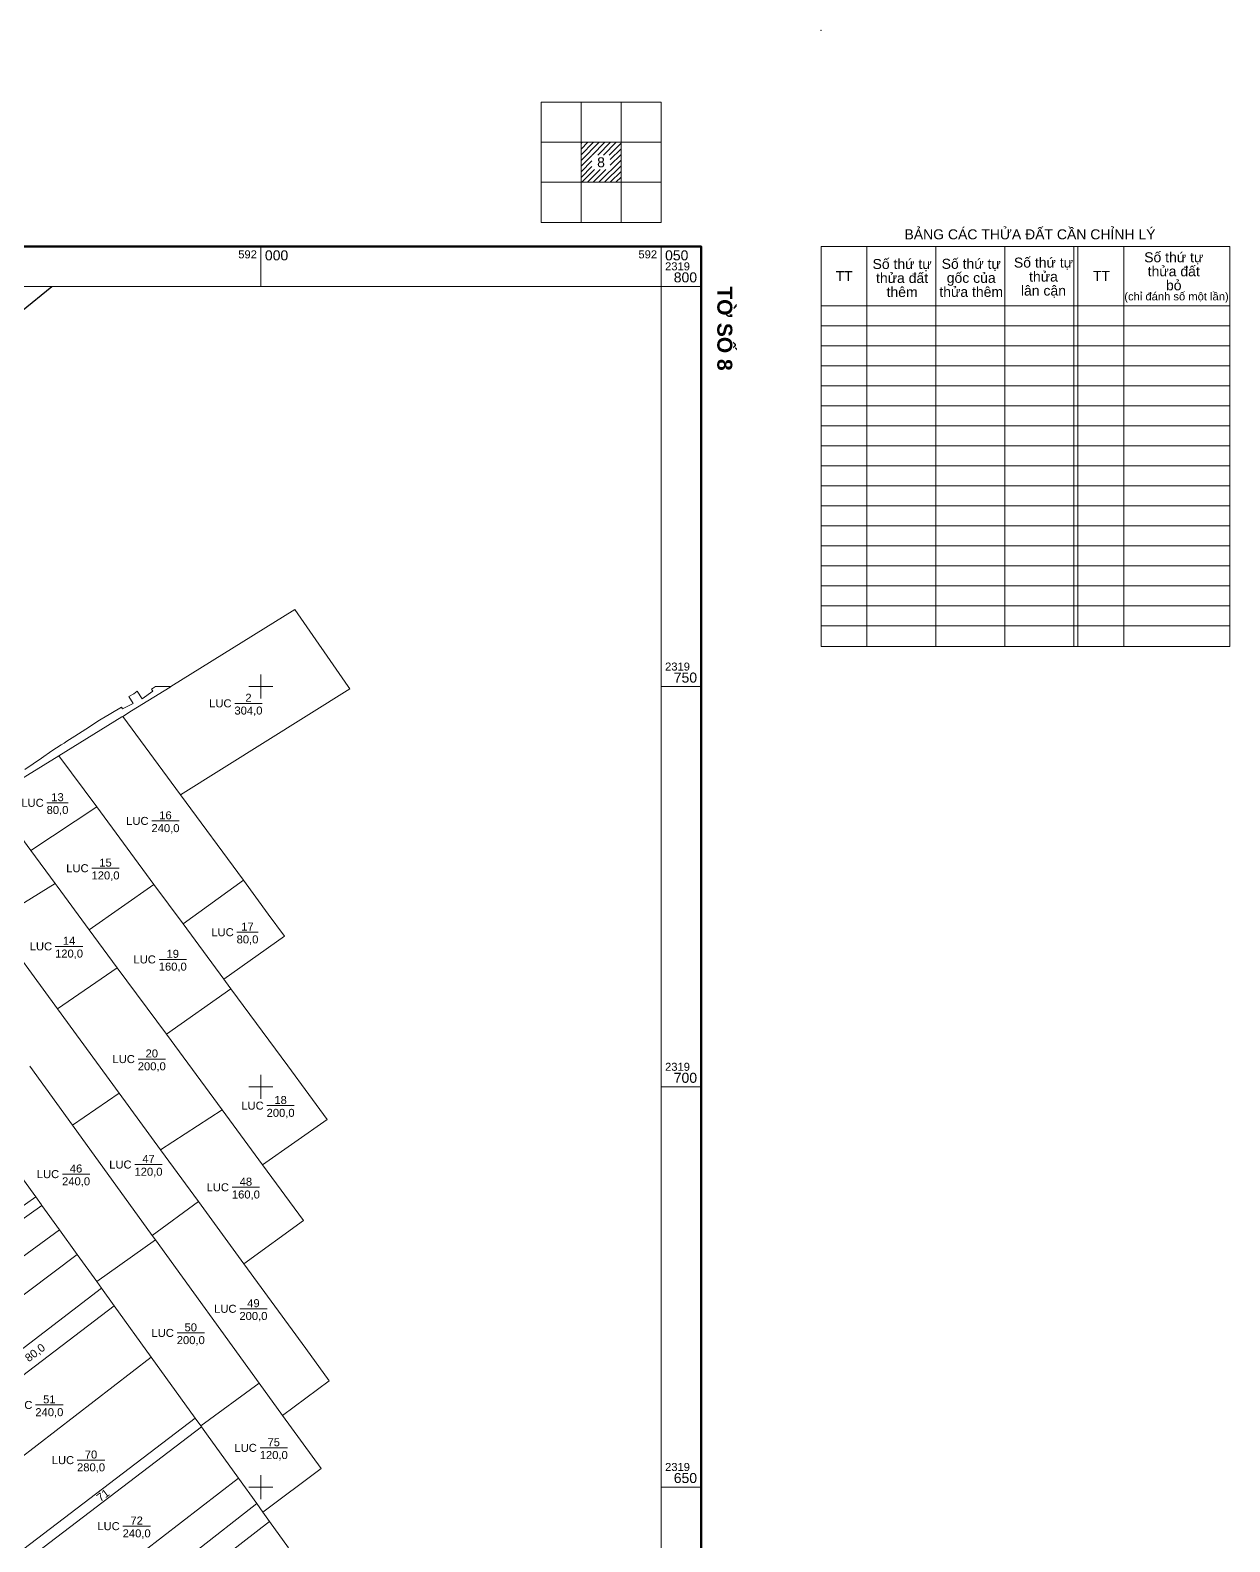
# Model space of a CAD drawing. Header units: metres. Extents: x 591680 to 592121, y 2319362 to 2319832.
# Drawn here: x 591971.2 to 592121.1, y 2319643.2 to 2319832 of the extents above; entities that cross this region are included whole.
import ezdxf
from ezdxf.enums import TextEntityAlignment as Align

# ---------------------------------------------------------------- set-up
doc = ezdxf.new("R2010")
doc.units = ezdxf.units.M
doc.header["$MEASUREMENT"] = 0
doc.linetypes.add('DGN Style 3', pattern=[18.08141, 12.915293, -5.166117])
for name, color, linetype, lineweight in [('Level 10', 7, 'Continuous', 0), ('Level 13', 7, 'Continuous', 0), ('Level 2', 7, 'Continuous', 0), ('Level 4', 7, 'Continuous', 0), ('Level 51', 7, 'Continuous', 0), ('Level 63', 7, 'Continuous', 0)]:
    doc.layers.add(name, color=color, linetype=linetype, lineweight=lineweight)
doc.styles.get("Standard").update_dxf_attribs({"font": 'arial.ttf'})
doc.styles.add('Style-Arial', font='arial.ttf')

# ---------------------------------------------------------------- blocks, each defined once
blk = doc.blocks.new('TV10')
at = {"layer": 'Level 63', "color": 7, "linetype": 'Continuous', "lineweight": 0}
for p, q in [((-0.5, 0.47095), (-0.47095, 0.5)), ((-0.5, 0.329529), (-0.329529, 0.5)), ((-0.5, 0.188108), (-0.188108, 0.5)), ((-0.5, 0.046686), (-0.046686, 0.5)), ((-0.224147, 0.181118), (0.094735, 0.5)), ((-0.082726, 0.181118), (0.236156, 0.5)), ((0.058695, 0.181118), (0.377578, 0.5)), ((0.200117, 0.181118), (0.5, 0.481001)), ((-0.5, -0.094735), (-0.231243, 0.174022)), ((-0.5, -0.236156), (-0.231243, 0.032601)), ((-0.056737, -0.5), (0.5, 0.056737)), ((0.231243, 0.070822), (0.5, 0.33958)), ((0.231243, -0.070599), (0.5, 0.198158)), ((-0.5, -0.377578), (-0.231243, -0.10882)), ((-0.481001, -0.5), (-0.162118, -0.181118)), ((-0.33958, -0.5), (-0.020697, -0.181118)), ((-0.198158, -0.5), (0.120724, -0.181118)), ((0.084685, -0.5), (0.5, -0.084685)), ((0.226106, -0.5), (0.5, -0.226106)), ((0.367527, -0.5), (0.5, -0.367527))]:
    blk.add_line(p, q, dxfattribs=at)
blk = doc.blocks.new('B_CDC')
at = {"layer": 'Level 63', "color": 7, "linetype": 'Continuous', "lineweight": 0}
for p, q in [((150, 150), (-150, 150)), ((-150, -150), (-150, 150)), ((-50, -150), (-50, 150)), ((50, -150), (50, 150)), ((150, -150), (150, 150)), ((150, 50), (-150, 50)), ((150, -50), (-150, -50)), ((150, -150), (-150, -150))]:
    blk.add_line(p, q, dxfattribs=at)
at = {"layer": 'Level 63', "color": 7, "linetype": 'Continuous', "lineweight": 0, "xscale": 100, "yscale": 100, "zscale": 100}
blk.add_blockref('TV10', (0, 0), dxfattribs=at)
blk = doc.blocks.new('B_Thua Unicode')
at = {"layer": 'Level 63', "color": 7, "linetype": 'Continuous', "lineweight": 0}
for p, q in [((0, 0), (0, -1000)), ((0, 0), (1021.226905, 0)), ((114.453367, 0), (114.453367, -1000)), ((286.943367, 0), (286.943367, -1000)), ((459.433367, 0), (459.433367, -1000)), ((631.930533, 0), (631.930533, -1000)), ((641.930533, 0), (641.930533, -1000)), ((756.383933, 0), (756.383933, -1000)), ((1021.226905, 0), (1021.226905, -1000)), ((0, -148.313342), (1021.226905, -148.313342)), ((0, -198.313342), (1021.226905, -198.313342)), ((0, -248.313342), (1021.226905, -248.313342)), ((0, -298.313342), (1021.226905, -298.313342)), ((0, -348.313342), (1021.226905, -348.313342)), ((0, -398.313342), (1021.226905, -398.313342)), ((0, -448.313342), (1021.226905, -448.313342)), ((0, -498.313342), (1021.226905, -498.313342)), ((0, -548.313342), (1021.226905, -548.313342)), ((0, -598.313342), (1021.226905, -598.313342)), ((0, -648.313342), (1021.226905, -648.313342)), ((0, -698.313342), (1021.226905, -698.313342)), ((0, -748.313342), (1021.226905, -748.313342)), ((0, -798.313342), (1021.226905, -798.313342)), ((0, -848.313342), (1021.226905, -848.313342)), ((0, -898.313342), (1021.226905, -898.313342)), ((0, -948.313342), (1021.226905, -948.313342)), ((0, -1000), (1021.226905, -1000))]:
    blk.add_line(p, q, dxfattribs=at)
at = {"layer": 'Level 63', "color": 7, "linetype": 'Continuous', "lineweight": 0, "style": 'Style-Arial'}
for s, height, p in [('BẢNG CÁC THỬA ĐẤT CẦN CHỈNH LÝ', 25, (521.963632, 30)), ('TT', 25, (57.55603, -74.357646)), ('TT', 25, (700.601198, -74.156671)), ('(chỉ đánh số một lần)', 20, (888.092344, -125.003761))]:
    blk.add_text(s, height=height, dxfattribs=at).set_placement(p, align=Align.MIDDLE_CENTER)
at = {"layer": 'Level 63', "color": 7, "linetype": 'Continuous', "lineweight": 0, "char_height": 25, "attachment_point": 5, "line_spacing_factor": 0.84, "style": 'Style-Arial'}
for s, insert in [('Số thứ tự\\Pthửa đất\\Pthêm', (202.334853, -79.290728)), ('Số thứ tự\\Pgốc của\\Pthửa thêm', (375.060925, -78.846224)), ('Số thứ tự\\Pthửa\\Plân cận', (555.625803, -78.323338)), ('Số thứ tự\\Pthửa đất\\Pbỏ', (881.196423, -62.478052))]:
    blk.add_mtext(s, dxfattribs=dict(at, insert=insert))
blk = doc.blocks.new('N_Thua_37')
at = {"layer": 'Level 13', "color": 7, "linetype": 'Continuous', "lineweight": 0}
blk.add_line((0, 0), (3.427591, 0), dxfattribs=at)
at = {"layer": 'Level 13', "color": 3, "linetype": 'Continuous', "lineweight": 0}
blk.add_text('LUC', height=1, dxfattribs=at).set_placement((-0.4, 0), align=Align.MIDDLE_RIGHT)
at = {"layer": 'Level 2', "color": 1, "linetype": 'Continuous', "lineweight": 0}
blk.add_text('2', height=1, dxfattribs=at).set_placement((1.713796, 0.2), align=Align.CENTER)
at = {"layer": 'Level 4', "color": 1, "linetype": 'Continuous', "lineweight": 0}
blk.add_text('304,0', height=1, dxfattribs=at).set_placement((1.713796, -0.4), align=Align.TOP_CENTER)
blk = doc.blocks.new('N_Thua_41')
at = {"layer": 'Level 13', "color": 7, "linetype": 'Continuous', "lineweight": 0}
blk.add_line((0, 0), (3.427591, 0), dxfattribs=at)
at = {"layer": 'Level 13', "color": 3, "linetype": 'Continuous', "lineweight": 0}
blk.add_text('LUC', height=1, dxfattribs=at).set_placement((-0.4, 0), align=Align.MIDDLE_RIGHT)
at = {"layer": 'Level 2', "color": 1, "linetype": 'Continuous', "lineweight": 0}
blk.add_text('70', height=1, dxfattribs=at).set_placement((1.713796, 0.2), align=Align.CENTER)
at = {"layer": 'Level 4', "color": 1, "linetype": 'Continuous', "lineweight": 0}
blk.add_text('280,0', height=1, dxfattribs=at).set_placement((1.713796, -0.4), align=Align.TOP_CENTER)
blk = doc.blocks.new('N_Thua_57')
at = {"layer": 'Level 13', "color": 7, "linetype": 'Continuous', "lineweight": 0}
blk.add_line((0, 0), (3.427591, 0), dxfattribs=at)
at = {"layer": 'Level 13', "color": 3, "linetype": 'Continuous', "lineweight": 0}
blk.add_text('LUC', height=1, dxfattribs=at).set_placement((-0.4, 0), align=Align.MIDDLE_RIGHT)
at = {"layer": 'Level 2', "color": 1, "linetype": 'Continuous', "lineweight": 0}
blk.add_text('46', height=1, dxfattribs=at).set_placement((1.713796, 0.2), align=Align.CENTER)
at = {"layer": 'Level 4', "color": 1, "linetype": 'Continuous', "lineweight": 0}
blk.add_text('240,0', height=1, dxfattribs=at).set_placement((1.713796, -0.4), align=Align.TOP_CENTER)
blk = doc.blocks.new('N_Thua_58')
at = {"layer": 'Level 13', "color": 7, "linetype": 'Continuous', "lineweight": 0}
blk.add_line((0, 0), (3.427591, 0), dxfattribs=at)
at = {"layer": 'Level 13', "color": 3, "linetype": 'Continuous', "lineweight": 0}
blk.add_text('LUC', height=1, dxfattribs=at).set_placement((-0.4, 0), align=Align.MIDDLE_RIGHT)
at = {"layer": 'Level 2', "color": 1, "linetype": 'Continuous', "lineweight": 0}
blk.add_text('16', height=1, dxfattribs=at).set_placement((1.713796, 0.2), align=Align.CENTER)
at = {"layer": 'Level 4', "color": 1, "linetype": 'Continuous', "lineweight": 0}
blk.add_text('240,0', height=1, dxfattribs=at).set_placement((1.713796, -0.4), align=Align.TOP_CENTER)
blk = doc.blocks.new('N_Thua_59')
at = {"layer": 'Level 13', "color": 7, "linetype": 'Continuous', "lineweight": 0}
blk.add_line((0, 0), (3.427591, 0), dxfattribs=at)
at = {"layer": 'Level 13', "color": 3, "linetype": 'Continuous', "lineweight": 0}
blk.add_text('LUC', height=1, dxfattribs=at).set_placement((-0.4, 0), align=Align.MIDDLE_RIGHT)
at = {"layer": 'Level 2', "color": 1, "linetype": 'Continuous', "lineweight": 0}
blk.add_text('72', height=1, dxfattribs=at).set_placement((1.713796, 0.2), align=Align.CENTER)
at = {"layer": 'Level 4', "color": 1, "linetype": 'Continuous', "lineweight": 0}
blk.add_text('240,0', height=1, dxfattribs=at).set_placement((1.713796, -0.4), align=Align.TOP_CENTER)
blk = doc.blocks.new('N_Thua_60')
at = {"layer": 'Level 13', "color": 7, "linetype": 'Continuous', "lineweight": 0}
blk.add_line((0, 0), (3.427591, 0), dxfattribs=at)
at = {"layer": 'Level 13', "color": 3, "linetype": 'Continuous', "lineweight": 0}
blk.add_text('LUC', height=1, dxfattribs=at).set_placement((-0.4, 0), align=Align.MIDDLE_RIGHT)
at = {"layer": 'Level 2', "color": 1, "linetype": 'Continuous', "lineweight": 0}
blk.add_text('51', height=1, dxfattribs=at).set_placement((1.713796, 0.2), align=Align.CENTER)
at = {"layer": 'Level 4', "color": 1, "linetype": 'Continuous', "lineweight": 0}
blk.add_text('240,0', height=1, dxfattribs=at).set_placement((1.713796, -0.4), align=Align.TOP_CENTER)
blk = doc.blocks.new('N_Thua_62')
at = {"layer": 'Level 13', "color": 7, "linetype": 'Continuous', "lineweight": 0}
blk.add_line((0, 0), (3.427591, 0), dxfattribs=at)
at = {"layer": 'Level 13', "color": 3, "linetype": 'Continuous', "lineweight": 0}
blk.add_text('LUC', height=1, dxfattribs=at).set_placement((-0.4, 0), align=Align.MIDDLE_RIGHT)
at = {"layer": 'Level 2', "color": 1, "linetype": 'Continuous', "lineweight": 0}
blk.add_text('20', height=1, dxfattribs=at).set_placement((1.713796, 0.2), align=Align.CENTER)
at = {"layer": 'Level 4', "color": 1, "linetype": 'Continuous', "lineweight": 0}
blk.add_text('200,0', height=1, dxfattribs=at).set_placement((1.713796, -0.4), align=Align.TOP_CENTER)
blk = doc.blocks.new('N_Thua_63')
at = {"layer": 'Level 13', "color": 7, "linetype": 'Continuous', "lineweight": 0}
blk.add_line((0, 0), (3.427591, 0), dxfattribs=at)
at = {"layer": 'Level 13', "color": 3, "linetype": 'Continuous', "lineweight": 0}
blk.add_text('LUC', height=1, dxfattribs=at).set_placement((-0.4, 0), align=Align.MIDDLE_RIGHT)
at = {"layer": 'Level 2', "color": 1, "linetype": 'Continuous', "lineweight": 0}
blk.add_text('18', height=1, dxfattribs=at).set_placement((1.713796, 0.2), align=Align.CENTER)
at = {"layer": 'Level 4', "color": 1, "linetype": 'Continuous', "lineweight": 0}
blk.add_text('200,0', height=1, dxfattribs=at).set_placement((1.713796, -0.4), align=Align.TOP_CENTER)
blk = doc.blocks.new('N_Thua_65')
at = {"layer": 'Level 13', "color": 7, "linetype": 'Continuous', "lineweight": 0}
blk.add_line((0, 0), (3.427591, 0), dxfattribs=at)
at = {"layer": 'Level 13', "color": 3, "linetype": 'Continuous', "lineweight": 0}
blk.add_text('LUC', height=1, dxfattribs=at).set_placement((-0.4, 0), align=Align.MIDDLE_RIGHT)
at = {"layer": 'Level 2', "color": 1, "linetype": 'Continuous', "lineweight": 0}
blk.add_text('50', height=1, dxfattribs=at).set_placement((1.713796, 0.2), align=Align.CENTER)
at = {"layer": 'Level 4', "color": 1, "linetype": 'Continuous', "lineweight": 0}
blk.add_text('200,0', height=1, dxfattribs=at).set_placement((1.713796, -0.4), align=Align.TOP_CENTER)
blk = doc.blocks.new('N_Thua_66')
at = {"layer": 'Level 13', "color": 7, "linetype": 'Continuous', "lineweight": 0}
blk.add_line((0, 0), (3.427591, 0), dxfattribs=at)
at = {"layer": 'Level 13', "color": 3, "linetype": 'Continuous', "lineweight": 0}
blk.add_text('LUC', height=1, dxfattribs=at).set_placement((-0.4, 0), align=Align.MIDDLE_RIGHT)
at = {"layer": 'Level 2', "color": 1, "linetype": 'Continuous', "lineweight": 0}
blk.add_text('49', height=1, dxfattribs=at).set_placement((1.713796, 0.2), align=Align.CENTER)
at = {"layer": 'Level 4', "color": 1, "linetype": 'Continuous', "lineweight": 0}
blk.add_text('200,0', height=1, dxfattribs=at).set_placement((1.713796, -0.4), align=Align.TOP_CENTER)
blk = doc.blocks.new('N_Thua_74')
at = {"layer": 'Level 13', "color": 7, "linetype": 'Continuous', "lineweight": 0}
blk.add_line((0, 0), (3.427591, 0), dxfattribs=at)
at = {"layer": 'Level 13', "color": 3, "linetype": 'Continuous', "lineweight": 0}
blk.add_text('LUC', height=1, dxfattribs=at).set_placement((-0.4, 0), align=Align.MIDDLE_RIGHT)
at = {"layer": 'Level 2', "color": 1, "linetype": 'Continuous', "lineweight": 0}
blk.add_text('48', height=1, dxfattribs=at).set_placement((1.713796, 0.2), align=Align.CENTER)
at = {"layer": 'Level 4', "color": 1, "linetype": 'Continuous', "lineweight": 0}
blk.add_text('160,0', height=1, dxfattribs=at).set_placement((1.713796, -0.4), align=Align.TOP_CENTER)
blk = doc.blocks.new('N_Thua_76')
at = {"layer": 'Level 13', "color": 7, "linetype": 'Continuous', "lineweight": 0}
blk.add_line((0, 0), (3.427591, 0), dxfattribs=at)
at = {"layer": 'Level 13', "color": 3, "linetype": 'Continuous', "lineweight": 0}
blk.add_text('LUC', height=1, dxfattribs=at).set_placement((-0.4, 0), align=Align.MIDDLE_RIGHT)
at = {"layer": 'Level 2', "color": 1, "linetype": 'Continuous', "lineweight": 0}
blk.add_text('19', height=1, dxfattribs=at).set_placement((1.713796, 0.2), align=Align.CENTER)
at = {"layer": 'Level 4', "color": 1, "linetype": 'Continuous', "lineweight": 0}
blk.add_text('160,0', height=1, dxfattribs=at).set_placement((1.713796, -0.4), align=Align.TOP_CENTER)
blk = doc.blocks.new('N_Thua_80')
at = {"layer": 'Level 13', "color": 7, "linetype": 'Continuous', "lineweight": 0}
blk.add_line((0, 0), (3.427591, 0), dxfattribs=at)
at = {"layer": 'Level 13', "color": 3, "linetype": 'Continuous', "lineweight": 0}
blk.add_text('LUC', height=1, dxfattribs=at).set_placement((-0.4, 0), align=Align.MIDDLE_RIGHT)
at = {"layer": 'Level 2', "color": 1, "linetype": 'Continuous', "lineweight": 0}
blk.add_text('47', height=1, dxfattribs=at).set_placement((1.713796, 0.2), align=Align.CENTER)
at = {"layer": 'Level 4', "color": 1, "linetype": 'Continuous', "lineweight": 0}
blk.add_text('120,0', height=1, dxfattribs=at).set_placement((1.713796, -0.4), align=Align.TOP_CENTER)
blk = doc.blocks.new('N_Thua_83')
at = {"layer": 'Level 13', "color": 7, "linetype": 'Continuous', "lineweight": 0}
blk.add_line((0, 0), (3.427591, 0), dxfattribs=at)
at = {"layer": 'Level 13', "color": 3, "linetype": 'Continuous', "lineweight": 0}
blk.add_text('LUC', height=1, dxfattribs=at).set_placement((-0.4, 0), align=Align.MIDDLE_RIGHT)
at = {"layer": 'Level 2', "color": 1, "linetype": 'Continuous', "lineweight": 0}
blk.add_text('15', height=1, dxfattribs=at).set_placement((1.713796, 0.2), align=Align.CENTER)
at = {"layer": 'Level 4', "color": 1, "linetype": 'Continuous', "lineweight": 0}
blk.add_text('120,0', height=1, dxfattribs=at).set_placement((1.713796, -0.4), align=Align.TOP_CENTER)
blk = doc.blocks.new('N_Thua_86')
at = {"layer": 'Level 13', "color": 7, "linetype": 'Continuous', "lineweight": 0}
blk.add_line((0, 0), (3.427591, 0), dxfattribs=at)
at = {"layer": 'Level 13', "color": 3, "linetype": 'Continuous', "lineweight": 0}
blk.add_text('LUC', height=1, dxfattribs=at).set_placement((-0.4, 0), align=Align.MIDDLE_RIGHT)
at = {"layer": 'Level 2', "color": 1, "linetype": 'Continuous', "lineweight": 0}
blk.add_text('14', height=1, dxfattribs=at).set_placement((1.713796, 0.2), align=Align.CENTER)
at = {"layer": 'Level 4', "color": 1, "linetype": 'Continuous', "lineweight": 0}
blk.add_text('120,0', height=1, dxfattribs=at).set_placement((1.713796, -0.4), align=Align.TOP_CENTER)
blk = doc.blocks.new('N_Thua_87')
at = {"layer": 'Level 13', "color": 7, "linetype": 'Continuous', "lineweight": 0}
blk.add_line((0, 0), (3.427591, 0), dxfattribs=at)
at = {"layer": 'Level 13', "color": 3, "linetype": 'Continuous', "lineweight": 0}
blk.add_text('LUC', height=1, dxfattribs=at).set_placement((-0.4, 0), align=Align.MIDDLE_RIGHT)
at = {"layer": 'Level 2', "color": 1, "linetype": 'Continuous', "lineweight": 0}
blk.add_text('75', height=1, dxfattribs=at).set_placement((1.713796, 0.2), align=Align.CENTER)
at = {"layer": 'Level 4', "color": 1, "linetype": 'Continuous', "lineweight": 0}
blk.add_text('120,0', height=1, dxfattribs=at).set_placement((1.713796, -0.4), align=Align.TOP_CENTER)
blk = doc.blocks.new('N_Th1_51')
at = {"layer": 'Level 13', "color": 3, "linetype": 'Continuous', "lineweight": 0}
blk.add_text('LUC', height=1, dxfattribs=at).set_placement((-1.53975, 0), align=Align.MIDDLE_RIGHT)
at = {"layer": 'Level 13', "color": 7, "linetype": 'Continuous', "lineweight": 0}
blk.add_text('/', height=1, dxfattribs=at).set_placement((1.53975, 0), align=Align.MIDDLE_LEFT)
at = {"layer": 'Level 2', "color": 1, "linetype": 'Continuous', "lineweight": 0}
blk.add_text('52', height=1, dxfattribs=at).set_placement((0, 0), align=Align.MIDDLE_CENTER)
at = {"layer": 'Level 4', "color": 1, "linetype": 'Continuous', "lineweight": 0}
blk.add_text('80,0', height=1, dxfattribs=at).set_placement((2.72865, 0), align=Align.MIDDLE_LEFT)
blk = doc.blocks.new('N_Thua_89')
at = {"layer": 'Level 13', "color": 7, "linetype": 'Continuous', "lineweight": 0}
blk.add_line((0, 0), (2.650915, 0), dxfattribs=at)
at = {"layer": 'Level 13', "color": 3, "linetype": 'Continuous', "lineweight": 0}
blk.add_text('LUC', height=1, dxfattribs=at).set_placement((-0.4, 0), align=Align.MIDDLE_RIGHT)
at = {"layer": 'Level 2', "color": 1, "linetype": 'Continuous', "lineweight": 0}
blk.add_text('13', height=1, dxfattribs=at).set_placement((1.325457, 0.2), align=Align.CENTER)
at = {"layer": 'Level 4', "color": 1, "linetype": 'Continuous', "lineweight": 0}
blk.add_text('80,0', height=1, dxfattribs=at).set_placement((1.325457, -0.4), align=Align.TOP_CENTER)
blk = doc.blocks.new('N_TNho_32')
at = {"layer": 'Level 2', "color": 1, "linetype": 'Continuous', "lineweight": 0}
blk.add_text('71', height=1, dxfattribs=at).set_placement((0, 0), align=Align.MIDDLE_CENTER)
blk = doc.blocks.new('N_Thua_95')
at = {"layer": 'Level 13', "color": 7, "linetype": 'Continuous', "lineweight": 0}
blk.add_line((0, 0), (2.650915, 0), dxfattribs=at)
at = {"layer": 'Level 13', "color": 3, "linetype": 'Continuous', "lineweight": 0}
blk.add_text('LUC', height=1, dxfattribs=at).set_placement((-0.4, 0), align=Align.MIDDLE_RIGHT)
at = {"layer": 'Level 2', "color": 1, "linetype": 'Continuous', "lineweight": 0}
blk.add_text('17', height=1, dxfattribs=at).set_placement((1.325457, 0.2), align=Align.CENTER)
at = {"layer": 'Level 4', "color": 1, "linetype": 'Continuous', "lineweight": 0}
blk.add_text('80,0', height=1, dxfattribs=at).set_placement((1.325457, -0.4), align=Align.TOP_CENTER)

msp = doc.modelspace()

# ---------------------------------------------------------------- linework, layer by layer
at = {"layer": 'Level 10', "color": 7, "linetype": 'Continuous', "lineweight": 0, "flags": 128}
for points in [[(591982.73978, 2319746.260233), (591983.825925, 2319746.96222), (591988.664679, 2319749.947322), (591988.749416, 2319750), (592004.226788, 2319759.621738), (592010.91, 2319750), (592011.105557, 2319749.716259), (591989.958904, 2319736.457124)], [(591986.31, 2319749.69), (591986.82, 2319750)], [(591983.501202, 2319748.741024), (591984.053996, 2319747.899429), (591982.71114, 2319747.199902), (591982.56, 2319747.43)], [(591983.501202, 2319748.741024), (591984.126623, 2319749.106408), (591984.530523, 2319749.417792), (591985.147144, 2319748.478924)], [(591986.31, 2319749.69), (591986.482048, 2319749.42806), (591985.147144, 2319748.478924)], [(591970.52, 2319739.65), (591972.57, 2319741.07), (591973.88, 2319741.97), (591975.06, 2319742.72), (591975.4, 2319742.94), (591975.74, 2319743.16), (591976.76, 2319743.82), (591978.13, 2319744.7), (591979.85, 2319745.8), (591980.05, 2319745.93), (591981.02, 2319746.51), (591981.26, 2319746.65), (591982.56, 2319747.43)], [(591974.765176, 2319741.366268), (591982.639424, 2319746.227869), (591982.655638, 2319746.205851), (591982.73978, 2319746.260233)], [(591982.73978, 2319746.260233), (591989.958904, 2319736.457124)], [(591966.343908, 2319736.166934), (591974.765176, 2319741.366268)], [(591974.765176, 2319741.366268), (591979.483125, 2319734.971852)], [(591966.343908, 2319736.166934), (591971.255906, 2319729.508197)], [(591971.255906, 2319729.508197), (591979.483125, 2319734.971852)], [(591979.483125, 2319734.971852), (591986.637331, 2319725.275484)], [(591989.958904, 2319736.457124), (591997.809986, 2319725.795968)], [(591971.255906, 2319729.508197), (591974.293674, 2319725.390179)], [(591966.599914, 2319720.663621), (591974.293674, 2319725.390179)], [(591974.293674, 2319725.390179), (591974.536098, 2319725.061547), (591978.545381, 2319719.626536)], [(591978.545381, 2319719.626536), (591986.637331, 2319725.275484)], [(591986.637331, 2319725.275484), (591990.270543, 2319720.351254)], [(591990.270543, 2319720.351254), (591997.809986, 2319725.795968)], [(591997.809986, 2319725.795968), (592000.914568, 2319721.580188), (592002.942005, 2319718.827086), (591995.351185, 2319713.465266)], [(591966.599914, 2319720.663621), (591974.569861, 2319709.758145)], [(591978.545381, 2319719.626536), (591982.055393, 2319714.86834)], [(591990.270543, 2319720.351254), (591991.77736, 2319718.309007), (591995.351185, 2319713.465266)], [(591974.569861, 2319709.758145), (591982.055393, 2319714.86834)], [(591982.055393, 2319714.86834), (591988.184515, 2319706.559662)], [(591988.184515, 2319706.559662), (591996.253662, 2319712.242105)], [(591995.351185, 2319713.465266), (591995.574476, 2319713.162631), (591996.253662, 2319712.242105)], [(591996.253662, 2319712.242105), (592003.368743, 2319702.598764), (592006.008018, 2319699.021654), (592008.294383, 2319695.922856), (592000.208912, 2319690.259309)], [(591974.569861, 2319709.758145), (591982.290868, 2319699.193301)], [(591988.184515, 2319706.559662), (591995.15766, 2319697.106819)], [(591971.119737, 2319702.56779), (591976.448578, 2319695.207995)], [(591976.448578, 2319695.207995), (591982.290868, 2319699.193301)], [(591982.290868, 2319699.193301), (591987.4626, 2319692.116692)], [(591987.4626, 2319692.116692), (591995.15766, 2319697.106819)], [(591995.15766, 2319697.106819), (592000.208912, 2319690.259309)], [(591976.448578, 2319695.207995), (591986.421215, 2319681.434539)], [(591987.4626, 2319692.116692), (591992.184861, 2319685.655106)], [(591997.879206, 2319677.863392), (592005.337618, 2319683.306801), (592000.208912, 2319690.259309)], [(591970.341291, 2319688.365255), (591971.857662, 2319686.260699)], [(591947.308315, 2319668.860563), (591971.857662, 2319686.260699)], [(591971.857662, 2319686.260699), (591972.583069, 2319685.253913), (591972.629253, 2319685.189815)], [(591986.421215, 2319681.434539), (591992.184861, 2319685.655106)], [(591992.184861, 2319685.655106), (591997.879206, 2319677.863392)], [(591948.093876, 2319667.77612), (591972.629253, 2319685.189815)], [(591972.629253, 2319685.189815), (591974.840709, 2319682.120557)], [(591950.5552, 2319664.378341), (591974.840709, 2319682.120557)], [(591974.840709, 2319682.120557), (591977.054371, 2319679.048238)], [(591979.49356, 2319675.662911), (591986.812484, 2319680.894148)], [(591986.421215, 2319681.434539), (591986.812484, 2319680.894148)], [(591986.812484, 2319680.894148), (591999.788543, 2319662.972592)], [(591953.015887, 2319660.98144), (591977.054371, 2319679.048238)], [(591977.054371, 2319679.048238), (591979.49356, 2319675.662911)], [(591997.879206, 2319677.863392), (592005.596922, 2319667.30305), (592008.54689, 2319663.266537), (592002.716437, 2319658.928805)], [(591956.208455, 2319656.574202), (591980.096494, 2319674.826105)], [(591979.49356, 2319675.662911), (591980.096494, 2319674.826105)], [(591980.096494, 2319674.826105), (591981.663051, 2319672.651896)], [(591957.760319, 2319654.431904), (591981.663051, 2319672.651896)], [(591981.663051, 2319672.651896), (591986.290966, 2319666.228859)], [(591962.491446, 2319647.900733), (591986.290966, 2319666.228859)], [(591986.290966, 2319666.228859), (591991.794638, 2319658.590368)], [(591992.477601, 2319657.64249), (591999.788543, 2319662.972592)], [(591999.788543, 2319662.972592), (592002.716437, 2319658.928805)], [(591967.914349, 2319640.414588), (591991.794638, 2319658.590368)], [(591968.698591, 2319639.331968), (591992.572082, 2319657.511361)], [(591991.794638, 2319658.590368), (591992.477601, 2319657.64249)], [(591992.477601, 2319657.64249), (591992.572082, 2319657.511361)], [(591992.572082, 2319657.511361), (591993.19774, 2319656.643016), (591997.19864, 2319651.090207)], [(592000.259824, 2319646.84162), (592007.511722, 2319652.305917), (592002.716437, 2319658.928805)], [(591973.446069, 2319632.778225), (591997.19864, 2319651.090207)], [(591997.19864, 2319651.090207), (591999.4769, 2319647.928233)], [(591975.857466, 2319629.449369), (591999.4769, 2319647.928233)], [(591999.4769, 2319647.928233), (592000.259824, 2319646.84162)], [(592000.259824, 2319646.84162), (592001.077868, 2319645.706265)], [(591977.383564, 2319627.342639), (592001.077868, 2319645.706265)], [(592001.077868, 2319645.706265), (592003.445239, 2319642.420615)]]:
    msp.add_lwpolyline(points, dxfattribs=at)
at = {"layer": 'Level 10', "color": 7, "linetype": 'DGN Style 3', "lineweight": 0, "flags": 128}
msp.add_lwpolyline([(591986.82, 2319750), (591988.749416, 2319750)], dxfattribs=at)
at = {"layer": 'Level 51', "color": 6, "linetype": 'DGN Style 3', "lineweight": 30, "flags": 128}
msp.add_lwpolyline([(591700, 2319584.598252), (591892.034053, 2319734.44035), (591945.683939, 2319776.778428), (591959.93779, 2319788.526047), (591973.859591, 2319800)], dxfattribs=at)
at = {"layer": 'Level 63', "color": 7, "linetype": 'Continuous', "lineweight": 0}
for p, q in [((592000, 2319805), (592000, 2319800)), ((592050, 2319805), (592050, 2319800)), ((592050, 2319800), (592055, 2319800)), ((591998.5, 2319750), (592001.5, 2319750)), ((592000, 2319751.5), (592000, 2319748.5)), ((592050, 2319750), (592055, 2319750)), ((592000, 2319701.5), (592000, 2319698.5)), ((591998.5, 2319700), (592001.5, 2319700)), ((592050, 2319700), (592055, 2319700)), ((591998.5, 2319650), (592001.5, 2319650)), ((592000, 2319651.5), (592000, 2319648.5)), ((592050, 2319650), (592055, 2319650))]:
    msp.add_line(p, q, dxfattribs=at)
at = {"layer": 'Level 63', "color": 7, "linetype": 'Continuous', "lineweight": 140, "flags": 128}
msp.add_lwpolyline([(591695, 2319805), (592055, 2319805), (592055, 2319445), (591695, 2319445), (591695, 2319805)], close=True, dxfattribs=at)
at = {"layer": 'Level 63', "color": 7, "linetype": 'Continuous', "lineweight": 0, "flags": 128}
msp.add_lwpolyline([(591700, 2319800), (592050, 2319800), (592050, 2319450), (591700, 2319450), (591700, 2319800)], close=True, dxfattribs=at)
at = {"layer": 'Level 63', "color": 7, "linetype": 'Continuous', "lineweight": 13}
msp.add_point((592070, 2319832), dxfattribs=at)

# ---------------------------------------------------------------- block references
at = {"layer": 'Level 2', "color": 1, "linetype": 'Continuous', "lineweight": 0}
for name, p in [('N_Thua_37', (591996.730548, 2319747.904511)), ('N_Thua_89', (591973.258886, 2319735.480846)), ('N_Thua_58', (591986.360548, 2319733.217213)), ('N_Thua_83', (591978.870548, 2319727.307455)), ('N_Thua_95', (591996.998886, 2319719.315005)), ('N_Thua_86', (591974.310548, 2319717.543836)), ('N_Thua_76', (591987.270548, 2319715.912586)), ('N_Thua_62', (591984.650548, 2319703.46111)), ('N_Thua_63', (592000.747055, 2319697.646375)), ('N_Thua_80', (591984.240548, 2319690.287769)), ('N_Thua_57', (591975.190548, 2319689.090705)), ('N_Thua_74', (591996.410548, 2319687.444393)), ('N_Thua_66', (591997.350548, 2319672.265127)), ('N_Thua_65', (591989.520548, 2319669.250714)), ('N_Thua_60', (591971.850548, 2319660.250672)), ('N_Thua_87', (591999.890548, 2319654.893372)), ('N_Thua_41', (591977.060548, 2319653.358558)), ('N_Thua_59', (591982.760548, 2319645.11003))]:
    msp.add_blockref(name, p, dxfattribs=at)
for name, p, rotation in [('N_Th1_51', (591968.523257, 2319664.308611), 37.38201), ('N_TNho_32', (591980.258142, 2319648.972144), 37.27551)]:
    msp.add_blockref(name, p, dxfattribs=dict(at, rotation=rotation))
at = {"layer": 'Level 63', "color": 7, "linetype": 'Continuous', "lineweight": 0, "xscale": 0.05, "yscale": 0.05, "zscale": 0.05}
for name, p in [('B_CDC', (592042.5, 2319815.5)), ('B_Thua Unicode', (592070, 2319805))]:
    msp.add_blockref(name, p, dxfattribs=at)

# ---------------------------------------------------------------- texts
at = {"layer": 'Level 63', "color": 7, "linetype": 'Continuous', "lineweight": 0}
msp.add_text('8', height=1.25, dxfattribs=at).set_placement((592042.5, 2319815.5), align=Align.MIDDLE_CENTER)
for p in [(591999.5, 2319804.5), (592049.5, 2319804.5)]:
    msp.add_text('592', height=1, dxfattribs=at).set_placement(p, align=Align.TOP_RIGHT)
for s, p in [('000', (592000.5, 2319804.5)), ('050', (592050.5, 2319804.5))]:
    msp.add_text(s, height=1.25, dxfattribs=at).set_placement(p, align=Align.TOP_LEFT)
for p in [(592050.5, 2319802), (592050.5, 2319752), (592050.5, 2319702), (592050.5, 2319652)]:
    msp.add_text('2319', height=1, dxfattribs=at).set_placement(p)
for s, p in [('800', (592054.5, 2319800.5)), ('750', (592054.5, 2319750.5)), ('700', (592054.5, 2319700.5)), ('650', (592054.5, 2319650.5))]:
    msp.add_text(s, height=1.25, dxfattribs=at).set_placement(p, align=Align.RIGHT)
at = {"layer": 'Level 63', "color": 7, "linetype": 'Continuous', "lineweight": 0, "insert": (592057, 2319800), "char_height": 1.875, "attachment_point": 7, "rotation": 270, "line_spacing_factor": 0.6}
msp.add_mtext('\\fArial|b1|i0|c00|p39;TỜ SỐ 8', dxfattribs=at)

doc.saveas('drawing.dxf')
